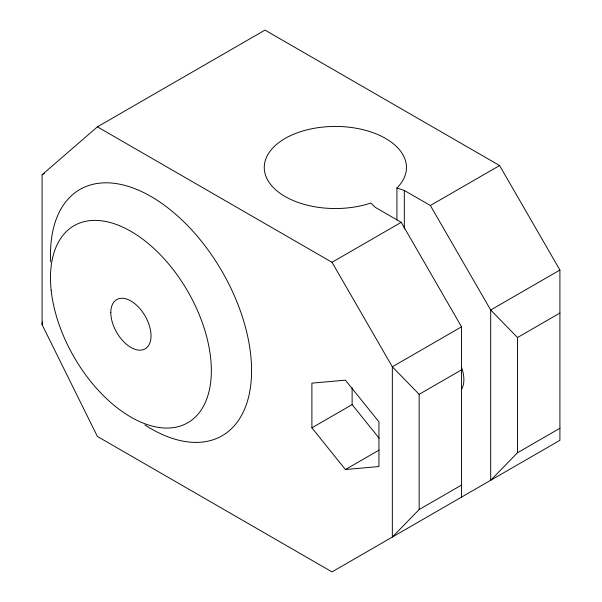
<?xml version="1.0" encoding="UTF-8"?>
<svg xmlns="http://www.w3.org/2000/svg" width="602" height="602" viewBox="0 0 602 602"><rect width="100%" height="100%" fill="white"/><g stroke="black" fill="none" stroke-linecap="round" stroke-linejoin="round"><path stroke-width="0.9" d="M42.087 324.681L42.087 174.753L97.404 126.849L264.978 30.1L499.585 165.55L559.913 270.042L559.913 440.318L332.011 571.9L97.404 436.45L42.087 324.681L42.433 321.904M461.553 485.054L419.15 509.533L392.338 537.067L392.338 366.791L332.011 262.299L97.404 126.849M559.913 428.263L517.509 452.742L490.698 480.283L490.698 310L430.37 205.508L404.318 190.473L396.929 188.005A71.096 41.049 0 0 0 347.708 127.06A71.096 41.049 0 0 0 265.347 174.61A71.096 41.049 0 0 0 370.907 203.032L375.174 207.299L401.225 222.334L461.553 326.826L461.553 497.109M42.087 174.753L44.525 173.346M332.011 262.299L401.225 222.334M430.37 205.508L499.585 165.55M461.553 326.826L392.338 366.791L419.15 394.325L419.15 509.533M559.913 270.042L490.698 310L517.509 337.534L517.509 452.742M311.896 427.834L311.896 383.143L345.413 380.155L378.929 421.844L378.929 466.535L345.413 469.53L311.896 427.834L352.117 404.612L352.117 387.854M419.15 394.325L461.553 369.846M517.509 337.534L559.913 313.055M345.413 469.53L379.2 450.025M352.117 404.612L379.162 438.264M404.318 190.473L404.318 228.933M396.929 188.005L396.929 219.903M461.508 367.34A28.437 16.42 60 0 1 461.606 389.073M50.673 261.817A142.192 82.098 60 0 1 148.965 195.341A142.192 82.098 60 0 1 251.553 373.029A142.192 82.098 60 0 1 144.834 424.914M51.17 290.299A113.755 65.678 60 0 0 179.885 426.178A113.755 65.678 60 0 0 161.697 256.181A113.755 65.678 60 0 0 51.17 290.299M110.806 312.611A28.437 16.42 60 0 0 140.973 350.131A28.437 16.42 60 0 0 140.973 309.917A28.437 16.42 60 0 0 110.806 312.611"/></g></svg>
